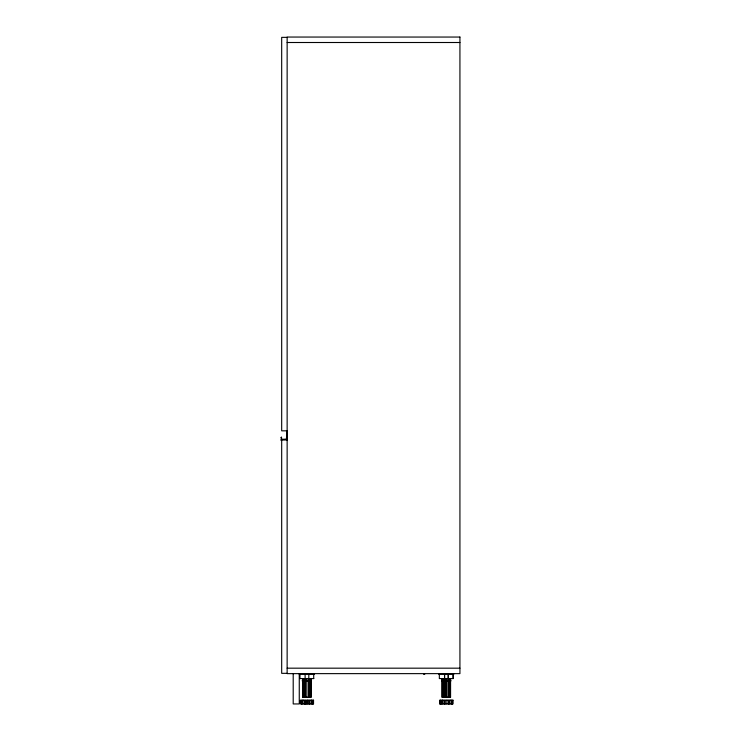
<?xml version="1.0" encoding="UTF-8"?>
<svg xmlns="http://www.w3.org/2000/svg" width="741" height="741" viewBox="0 0 741 741"><rect width="100%" height="100%" fill="white"/><g stroke="black" fill="none" stroke-linecap="round" stroke-linejoin="round"><path stroke-width="1.11" d="M286.85 439.913L286.85 431.253L286.563 439.126L281.784 439.302L281.358 437.171L281.071 440.061L287.137 439.922M287.1 439.774L286.85 431.253L286.434 439.302M281.08 437.385L281.608 437.32M287.137 37.356L281.682 37.356L281.682 430.827L287.137 430.827M287.137 42.506L459.929 42.506M287.137 668.178L459.929 668.178M287.137 673.337L281.682 673.337L281.682 439.922L281.08 440.135M299.262 674.217L314.416 674.217M423.574 674.245L424.76 674.245M438.709 674.217L453.863 674.217M299.901 678.571L313.786 678.571M453.149 678.571L453.149 674.217L453.223 678.571L439.339 678.571L439.339 674.217M302.272 680.423L311.415 680.423M441.71 680.423L450.852 680.423M302.272 681.007L311.415 681.007M441.71 681.007L450.852 681.007M300.503 700.467L304.19 700.467M308.154 700.467L313.091 700.467L313.091 703.95M443.637 700.467L439.941 700.467L440.043 703.95M445.73 700.467L443.979 700.467L443.979 703.95M447.592 700.467L452.529 700.467L452.529 703.95M452.251 700.467L452.251 703.95M451.769 700.467L451.769 703.95M451.047 700.18L451.047 703.95M450.574 678.571L450.574 697.281L441.997 697.281L441.997 678.571M450.009 678.571L450.009 697.281M449.481 700.467L449.481 703.95M449.315 678.571L449.315 697.281M449.083 678.571L449.083 697.281M448.629 700.467L448.629 703.95M448.444 700.467L448.444 703.95M448.268 674.217L448.268 678.571M448.24 674.217L448.24 678.571M447.925 678.571L447.925 697.281M446.879 700.18L446.879 703.95M446.286 678.571L446.286 697.281M446.23 678.571L446.23 697.281M445.211 700.467L445.211 703.95M444.804 678.571L444.804 697.281M444.572 674.217L444.646 697.281M444.535 674.217L444.535 678.571M444.498 700.467L444.498 703.95M443.405 678.571L443.405 697.281M443.248 678.571L443.248 697.281M442.599 678.571L442.599 697.281M442.442 700.18L442.442 703.95M442.275 678.571L442.275 697.281M441.441 700.467L441.441 703.95M440.784 700.467L440.784 703.95M440.191 700.18L440.191 703.95M313.712 674.217L313.712 678.571M312.813 700.467L312.813 703.95M312.332 700.467L312.332 703.95M311.6 700.18L311.6 703.95M311.127 678.571L311.127 697.281L302.55 697.281L302.55 678.571M310.85 678.571L310.803 697.281M310.562 678.571L310.562 697.281M310.034 700.467L310.034 703.95M309.877 678.571L309.877 697.281M309.636 678.571L309.636 697.281M309.192 700.467L309.192 703.95M308.997 700.467L308.997 703.95M308.83 674.217L308.793 678.571M308.478 678.571L308.478 697.281M307.441 700.18L307.441 703.95M306.783 678.571L306.839 697.281M306.283 703.95L306.283 700.467L304.542 700.467L304.542 703.95M305.764 700.467L305.764 703.95M305.357 678.571L305.357 697.281M305.199 678.571L305.199 697.281M305.097 674.217L305.125 678.571M305.051 700.467L305.051 703.95M303.967 678.571L303.967 697.281M303.81 678.571L303.81 697.281M303.162 678.571L303.162 697.281M302.995 700.18L302.995 703.95M302.828 678.571L302.828 697.281M302.004 700.467L302.004 703.95M301.346 700.467L301.346 703.95M299.975 674.217L299.975 678.571M299.262 673.634L299.262 703.95L293.204 703.95L293.204 673.634M459.929 37.05L287.137 37.05L287.137 673.634L459.929 673.634L459.929 37.05M313.536 700.18L300.355 700.18L300.355 703.95L313.536 703.95L313.536 700.18M452.983 700.18L439.793 700.18L439.793 703.95L452.983 703.95L452.983 700.18M450.296 697.281L450.296 678.571L450.25 697.281"/></g></svg>
